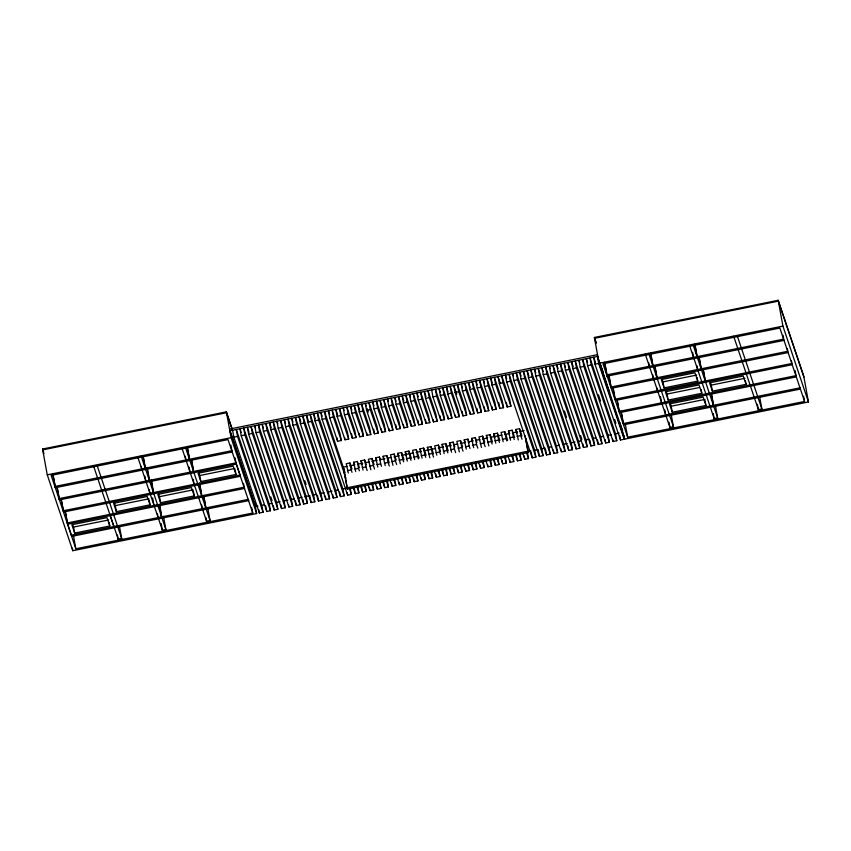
<?xml version="1.0" encoding="UTF-8"?>
<svg xmlns="http://www.w3.org/2000/svg" width="851" height="851" viewBox="0 0 851 851"><rect width="100%" height="100%" fill="white"/><g stroke="black" fill="none" stroke-linecap="round" stroke-linejoin="round"><path stroke-width="1.28" d="M254.502 501.93L256.619 513.547L72.792 550.714L47.252 474.837L42.55 449.02L226.377 411.852L232.238 429.266M594.381 337.453L778.208 300.286L803.748 376.163L808.45 401.98L624.623 439.148L599.093 363.271L594.381 337.453L596.051 342.432M42.71 449.881L226.536 412.714L231.972 428.883M229.515 429.074L597.232 354.729L598.668 363.42L624.187 439.244L620.485 439.988L594.977 364.164L593.721 357.282L595.392 362.249M47.252 474.837L231.089 437.68L256.619 513.547M233.844 437.18L237.546 436.435L263.065 512.249L259.364 513.004L233.844 437.18L232.589 430.298M241.237 435.68L244.939 434.935L270.458 510.76L266.757 511.504L241.237 435.68L239.982 428.798L241.237 432.531M248.63 434.191L252.332 433.446L277.851 509.26L274.15 510.015L248.63 434.191L247.375 427.308L249.056 432.276M256.023 432.691L259.725 431.946L285.245 507.77L281.543 508.515L256.023 432.691L254.768 425.808L255.608 428.298M263.416 431.202L267.118 430.457L292.638 506.271L288.936 507.026L263.416 431.202L262.161 424.319L263.416 428.042M270.809 429.702L274.511 428.957L300.031 504.781L296.329 505.526L270.809 429.702L269.554 422.819L271.235 427.787M278.203 428.213L281.904 427.457L307.424 503.281L303.722 504.037L278.203 428.213L276.947 421.319L277.788 423.809M285.596 426.713L289.297 425.968L314.817 501.792L311.115 502.537L285.596 426.713L284.34 419.83L285.596 423.564M292.989 425.223L296.691 424.468L322.21 500.292L318.508 501.048L292.989 425.223L291.733 418.33L292.989 422.064M300.382 423.724L304.084 422.979L329.603 498.803L325.901 499.548L300.382 423.724L299.126 416.841L300.807 421.809M307.775 422.234L311.477 421.479L336.996 497.303L333.294 498.058L307.775 422.234L306.52 415.341L308.615 421.564M314.955 420.777L318.657 420.032L344.166 495.856L340.474 496.601L314.955 420.777L313.7 413.894L315.37 418.862M322.135 416.171L320.88 412.448L322.135 419.33L325.827 418.586L345.91 478.241M329.699 417.798L333.401 417.054L341.294 440.52L337.602 441.265L329.699 417.798L328.443 410.916L329.699 414.618M337.092 416.299L340.794 415.554L348.687 439.02L344.995 439.776L337.092 416.299L335.837 409.416L337.507 414.363M344.474 414.809L348.165 414.065L356.069 437.531L352.367 438.286L344.474 414.809L343.219 407.927L344.049 410.395M351.846 413.32L355.537 412.575L363.441 436.042L359.739 436.786L351.846 413.32L350.591 406.438L351.835 410.139M359.218 411.831L362.909 411.086L370.813 434.553L367.111 435.297L359.218 411.831L357.963 404.948L359.622 409.884M366.59 410.342L370.291 409.597L378.184 433.063L374.483 433.808L366.59 410.342L365.334 403.459L366.164 405.927M373.961 408.852L377.663 408.097L385.556 431.574L381.865 432.319L373.961 408.852L372.706 401.959L373.951 405.672M381.333 407.363L385.035 406.608L392.928 430.085L389.237 430.829L381.333 407.363L380.078 400.47L381.748 405.416M388.705 405.863L392.407 405.119L400.3 428.585L396.609 429.34L388.705 405.863L387.45 398.981L388.29 401.449M396.087 404.374L399.779 403.629L407.682 427.096L403.98 427.851L396.087 404.374L394.832 397.491L396.077 401.193M403.459 402.885L407.15 402.14L415.054 425.606L411.352 426.351L403.459 402.885L402.204 396.002L403.863 400.938M410.831 401.395L414.522 400.651L422.426 424.117L418.724 424.862L410.831 401.395L409.576 394.513L410.405 396.981M418.203 399.906L421.905 399.162L429.798 422.628L426.106 423.373L418.203 399.906L416.947 393.024L418.192 396.726M425.574 398.417L429.276 397.662L437.169 421.139L433.478 421.883L425.574 398.417L424.319 391.524L425.989 396.47M432.946 396.928L436.648 396.172L444.541 419.649L440.85 420.394L432.946 396.928L431.691 390.035M440.329 395.428L444.02 394.683L451.924 418.149L448.222 418.905L440.329 395.428L439.073 388.545L440.318 392.258M447.7 393.939L451.392 393.194L459.295 416.66L455.593 417.415L447.7 393.939L446.445 387.056L448.105 392.003M455.072 392.449L458.763 391.705L466.667 415.171L462.965 415.916L455.072 392.449L453.817 385.567L456.732 394.215M462.444 390.96L466.146 390.215L474.039 413.682L470.348 414.426L462.444 390.96L461.189 384.078L462.433 387.779M469.816 389.471L473.518 388.726L481.411 412.192L477.719 412.937L469.816 389.471L468.561 382.588L470.231 387.524M477.188 387.982L480.889 387.226L488.782 410.703L485.091 411.448L477.188 387.982L475.932 381.088L477.188 384.801M484.57 386.492L488.261 385.737L496.165 409.214L492.463 409.959L484.57 386.492L483.315 379.599L484.559 383.312M491.942 384.992L495.633 384.248L503.537 407.714L499.835 408.469L491.942 384.992L490.687 378.11L492.346 383.056M499.314 383.503L503.005 382.759L510.908 406.225L507.207 406.98L499.314 383.503L498.058 376.621L500.133 382.801M506.685 382.014L510.387 381.269L535.896 457.093L532.205 457.838L506.685 382.014L505.43 375.131L506.685 378.855M513.866 380.567L517.557 379.812L543.076 455.636L539.385 456.391L513.866 380.567L512.61 373.674L513.44 376.163M521.035 379.11L524.737 378.365L550.257 454.189L546.555 454.934L521.035 379.11L519.78 372.227L521.035 375.961M528.428 377.621L532.13 376.876L557.65 452.689L553.948 453.445L528.428 377.621L527.173 370.738L528.854 375.706M535.822 376.121L539.523 375.376L565.043 451.2L561.341 451.945L535.822 376.121L534.566 369.238L535.822 372.972M543.225 374.631L546.916 373.887L572.436 449.7L568.734 450.456L543.225 374.631L541.97 367.749L543.215 371.472M550.618 373.132L554.309 372.387L579.829 448.211L576.127 448.956L550.618 373.132L549.363 366.249L550.193 368.738M558.011 371.642L561.703 370.887L587.222 446.711L583.52 447.466L558.011 371.642L556.756 364.749L558.011 368.483M565.404 370.142L569.096 369.398L594.615 445.222L590.913 445.967L565.404 370.142L564.149 363.26L565.404 366.994M572.797 368.653L576.489 367.898L602.008 443.722L598.306 444.477L572.797 368.653L571.542 361.76L573.212 366.738M580.191 367.153L583.882 366.409L609.401 442.233L605.699 442.977L580.191 367.153L578.935 360.271L579.765 362.76M587.584 365.664L591.275 364.909L616.794 440.733L613.092 441.488L587.584 365.664L586.328 358.771L587.584 362.505M594.977 364.164L598.668 363.42M599.093 363.271L782.92 326.103L808.45 401.98M54.996 486.442L231.887 450.679L232.312 451.924L55.421 487.687L52.73 473.964M606.827 374.876L783.718 339.113L783.037 335.368M607.252 376.121L784.143 340.357M57.049 487.389L59.091 498.622L235.982 462.859L240.503 476.262L63.612 512.025L61.144 499.558M59.091 498.622L59.517 499.856L236.408 464.093M788.239 352.527L611.348 388.29L609.071 375.812M198.943 473.167L199.74 475.539L234.865 468.444M662.184 379.503L662.982 381.886L696.65 375.078M235.972 474.464L233.163 466.146L198.038 473.241L200.836 481.57L235.972 474.464L235.089 469.646M697.746 381.099L694.948 372.781L661.28 379.589L664.078 387.907L697.746 381.099L697.086 377.493M63.197 510.791L240.078 475.028M615.443 400.459L792.334 364.696M114.077 502.047L115.279 505.622L148.946 498.814M158.68 494.303L159.477 496.686L193.145 489.878M665.876 390.492L667.078 394.056L699.448 387.513M710.479 382.737L711.287 385.12L744.944 378.312M351.974 469.039L349.942 462.987L346.24 463.731L348.314 473.039M355.686 471.55L353.622 462.242L357.314 461.497L359.356 467.55M363.058 470.06L360.994 460.753L364.685 460.008L366.313 464.848M374.1 464.572L372.057 458.519L368.366 459.263L370.845 469.784M377.812 467.082L375.738 457.774L379.44 457.03L380.248 459.444M385.184 465.593L383.11 456.285L386.811 455.53L389.258 462.795M396.215 460.093L394.183 454.04L390.481 454.796L392.96 465.306M400.332 463.816L397.864 453.296L401.555 452.551L404.002 459.817M407.299 461.114L405.236 451.807L408.927 451.062L411.373 458.327M419.149 458.04L416.299 449.573L412.607 450.317L414.682 459.625M422.053 458.136L419.979 448.828L423.681 448.083L426.117 455.338M429.829 457.849L427.351 447.339L431.053 446.594L433.499 453.849M440.456 451.147L438.425 445.094L434.723 445.85L436.797 455.157M444.169 453.657L442.105 444.36L445.796 443.605L448.243 450.87M451.541 452.168L449.477 442.86L453.168 442.116L454.796 446.956M462.582 446.679L460.54 440.627L456.849 441.371L459.327 451.892M466.295 449.19L464.22 439.882L467.922 439.137L469.135 442.765M473.667 447.7L471.592 438.393L475.294 437.648L476.922 442.488M484.698 442.212L482.666 436.159L478.964 436.903L481.443 447.413M488.814 445.924L486.346 435.414L490.038 434.659L492.484 441.924M495.782 443.222L493.718 433.925L497.41 433.17L499.856 440.435M507.632 440.158L504.781 431.68L501.09 432.425L503.154 441.733M510.536 440.244L508.462 430.936L512.164 430.191L514.6 437.457M518.312 439.967L515.834 429.447L519.535 428.702L521.971 435.967M150.042 504.834L147.234 496.516L113.577 503.324L116.374 511.642L150.042 504.834L149.159 500.016M194.241 495.899L191.443 487.58L157.775 494.388L160.584 502.707L194.241 495.899L193.368 491.08M701.841 393.279L699.043 384.95L665.376 391.758L668.173 400.076L701.841 393.279L701.181 389.662M746.04 384.333L743.242 376.014L709.585 382.822L712.383 391.141L746.04 384.333L745.38 380.727M347.134 466.348L343.23 467.135L347.442 489.102L528.29 452.53L525.705 438.329M349.74 465.816L354.941 464.763M357.548 464.242L362.749 463.189M365.345 462.657L369.249 461.87M371.855 461.348L377.057 460.295M379.663 459.763L384.865 458.71M387.471 458.189L391.375 457.402M393.97 456.87L399.183 455.817M401.778 455.296L413.49 452.923M416.096 452.402L421.298 451.349M423.904 450.828L435.606 448.456M438.212 447.924L443.414 446.881M446.02 446.35L451.221 445.296M453.828 444.775L457.732 443.988M460.327 443.456L465.54 442.403M468.135 441.882L473.347 440.829M475.943 440.297L479.847 439.51M482.453 438.988L487.655 437.935M490.261 437.403L501.973 435.042M504.569 434.51L509.77 433.457M512.376 432.936L517.578 431.882M520.184 431.351L524.088 430.563M65.016 510.483L67.293 522.961L244.184 487.197L244.599 488.442L67.708 524.205M796.43 376.865L619.539 412.629L617.262 400.151M347.495 470.624L351.197 469.869L352.016 472.294M354.878 469.135L358.569 468.38L359.388 470.805M362.249 467.635L365.941 466.891L367.164 470.529M369.621 466.146L373.312 465.401L374.536 469.029M376.993 464.657L380.695 463.912L381.503 466.327M384.365 463.167L388.067 462.423L389.29 466.05M391.737 461.678L395.438 460.934L396.662 464.561M399.119 460.189L402.81 459.434L403.629 461.859M406.491 458.7L410.182 457.944L411.001 460.37M413.863 457.2L417.554 456.455L418.373 458.88M421.234 455.71L424.936 454.966L425.745 457.391M428.606 454.221L432.308 453.477L433.531 457.104M435.978 452.732L439.68 451.987L440.499 454.402M443.36 451.243L447.052 450.498L447.871 452.913M450.732 449.753L454.423 448.998L455.647 452.636M458.104 448.264L461.795 447.509L463.018 451.147M465.476 446.764L469.178 446.02L469.986 448.445M472.848 445.275L476.549 444.53L477.773 448.158M480.219 443.786L483.921 443.041L485.144 446.669M487.602 442.297L491.293 441.552L492.112 443.967M494.974 440.807L498.665 440.063L499.484 442.477M502.345 439.318L506.037 438.563L506.856 440.988M509.717 437.829L513.419 437.074L514.227 439.499M517.089 436.329L520.791 435.584L522.014 439.222M72.356 523.493L73.558 527.056L108.683 519.95M669.971 402.661L671.173 406.225L704.841 399.417L705.936 405.448L672.279 412.256L669.471 403.927L703.139 397.119L705.936 405.448M109.779 525.982L106.981 517.653L71.856 524.759L74.654 533.077L109.779 525.982L109.119 522.365M71.388 535.13L248.279 499.367L248.694 500.611L71.803 536.375L67.293 522.961M800.11 387.801L623.219 423.564L620.943 411.086M800.525 389.035L623.634 424.798L621.358 412.32M346.995 487.793L527.854 451.221L528.29 452.53M257.97 506.143L255.364 506.675L229.834 430.787L597.551 356.441L609.688 392.524M237.546 436.435L236.291 429.542L261.81 505.366L264.459 504.834M268.363 504.047L272.256 503.26M276.16 502.462L280.053 501.675M283.947 500.888L287.851 500.101M290.446 499.58L294.35 498.792M298.244 498.005L302.148 497.218M304.743 496.686L309.934 495.633M312.54 495.112L316.434 494.325M320.338 493.537L324.231 492.75M328.135 491.963L332.028 491.176M334.624 490.644L338.528 489.857M342.421 489.07L346.325 488.283M528.226 451.498L530.833 450.977M533.428 450.456L537.321 449.668M541.225 448.871L545.119 448.083M524.737 378.365L523.482 371.483L549.001 447.307L551.618 446.775M555.522 445.988L559.415 445.201M563.309 444.413L567.213 443.626M571.106 442.828L575.01 442.041M577.606 441.52L581.499 440.733M585.403 439.946L589.296 439.159M593.2 438.371L595.796 437.839M600.997 436.786L603.593 436.265M607.486 435.478L611.39 434.691M615.284 433.904L619.188 433.116M252.736 513.015L228.025 439.605L51.145 475.369L75.845 548.778L252.736 513.015L251.79 507.856M804.567 401.449L779.867 328.039L602.976 363.803L627.676 437.212L804.567 401.449L803.621 396.289M322.135 419.33L347.655 495.154L351.346 494.41L350.091 487.517M353.208 487.57L355.239 493.623L358.931 492.867L357.686 485.985M360.579 486.07L362.611 492.123L366.313 491.378L365.058 484.496M367.951 484.581L369.983 490.633L373.685 489.889L372.632 484.155M375.323 483.091L377.355 489.144L381.057 488.4L380.014 482.655M382.695 481.602L384.737 487.655L388.428 486.91L387.173 480.017M390.066 480.113L392.109 486.166L395.8 485.421L394.545 478.528M397.449 478.624L399.481 484.676L403.172 483.921L402.129 478.188M404.821 477.134L406.852 483.187L410.554 482.432L409.501 476.698M412.192 475.635L414.224 481.687L417.926 480.943L416.671 474.06M419.564 474.145L421.596 480.198L425.298 479.453L424.043 472.571M426.936 472.656L428.978 478.709L432.67 477.964L431.627 472.22M434.308 471.167L436.35 477.22L440.041 476.475L438.999 470.731M441.69 469.678L443.722 475.73L447.413 474.986L446.158 468.093M449.062 468.188L451.094 474.241L454.796 473.486L453.54 466.603M456.434 466.699L458.466 472.741L462.167 471.997L461.114 466.263M463.806 465.199L465.837 471.252L469.539 470.507L468.497 464.774M471.177 463.71L473.22 469.763L476.911 469.018L475.656 462.136M478.549 462.221L480.592 468.273L484.283 467.529L483.028 460.646M485.921 460.731L487.963 466.784L491.655 466.04L490.612 460.295M493.303 459.242L495.335 465.295L499.037 464.55L497.984 458.806M500.675 457.753L502.707 463.806L506.409 463.05L505.154 456.168M508.047 456.264L510.079 462.306L513.781 461.561L512.525 454.679M515.419 454.764L517.461 460.816L521.152 460.072L520.11 454.338M522.791 453.275L524.833 459.327L528.524 458.583L527.482 452.849M803.897 377.014L778.367 301.148L594.541 338.315L596.211 343.293M737.583 336.815L761.858 408.927L758.358 409.629L733.679 336.273M692.959 344.506L717.648 417.862L714.159 418.564L689.884 346.453M648.76 353.442L673.449 426.798L669.95 427.5L645.271 354.154M597.647 355.963L598.487 358.452M600.168 363.43L603.093 372.142M619.73 422.373L622.666 431.085M597.413 356.537L622.517 431.117M614.635 419.426L615.89 423.16M598.455 394.821L600.551 401.034M580.595 435.606L581.85 439.339M564.415 411.001L566.511 417.213M526.492 452.53L528.524 458.583M515.834 429.447L517.057 433.074M519.121 454.019L521.152 460.072M508.462 430.936L509.281 433.361M511.738 455.508L513.781 461.561M504.366 456.998L506.409 463.05M493.718 433.925L494.942 437.552M496.995 458.498L499.037 464.55M486.346 435.414L487.155 437.829M489.623 459.987L491.655 466.04M482.251 461.476L484.283 467.529M471.592 438.393L472.411 440.818M474.879 462.965L476.911 469.018M464.22 439.882L465.04 442.307M467.497 464.455L469.539 470.507M460.125 465.944L462.167 471.997M449.477 442.86L450.7 446.498M452.753 467.433L454.796 473.486M442.105 444.36L442.914 446.775M445.381 468.933L447.413 474.986M438.01 470.422L440.041 476.475M427.351 447.339L428.574 450.966M430.638 471.911L432.67 477.964M419.979 448.828L420.798 451.253M423.266 473.401L425.298 479.453M415.884 474.89L417.926 480.943M405.236 451.807L406.459 455.445M408.512 476.379L410.554 482.432M397.864 453.296L398.672 455.721M401.14 477.879L403.172 483.921M393.768 479.368L395.8 485.421M366.994 408.395L368.249 412.097M383.11 456.285L383.929 458.7M386.397 480.858L388.428 486.91M375.738 457.774L376.557 460.189M379.025 482.347L381.057 488.4M371.642 483.836L373.685 489.889M360.994 460.753L362.218 464.391M364.271 485.325L366.313 491.378M353.622 462.242L354.431 464.667M356.899 486.815L358.931 492.867M345.07 472.603L324.571 411.693L325.827 418.586M349.25 488.187L351.346 494.41M304.839 480.741L306.094 484.464M270.799 496.91L272.054 500.643M230.355 431.553L255.055 504.951M185.784 448.381L210.048 520.493L206.559 521.195L181.869 447.839M141.16 456.072L165.849 529.428L162.36 530.13L138.085 458.019M97.376 466.252L121.64 538.364L118.151 539.066L93.461 465.72M110.215 515.61L113.896 526.535M42.55 449.02L43.965 453.615M795.1 370.632L796.015 375.631L619.124 411.395L617.071 400.161M791.462 360.962L791.919 363.462L615.028 399.225L612.975 387.992M787.366 348.793L787.813 351.282L610.933 387.045L608.88 375.823M778.208 300.286L782.92 326.103M759.581 396.449L762.06 410.044M757.39 404.299L758.56 410.746M715.372 405.384L717.85 418.979M711.287 385.12L712.383 391.141M711.532 394.087L713.351 404.076M711.34 394.098L713.393 405.331M713.244 413.575L714.361 419.681M703.575 370.993L704.936 378.482M702.926 368.504L705.202 380.993M699.245 357.58L701.064 367.558M699.054 357.59L701.107 368.813M695.15 345.41L696.969 355.388M694.735 344.166L697.012 356.643M696.926 365.781L697.607 369.525M692.608 352.357L693.512 357.356M671.173 406.225L672.279 412.256M671.173 414.32L673.652 427.915M667.078 394.056L668.173 400.076M662.982 381.886L664.078 387.907M668.982 422.17L670.163 428.627M664.791 409.98L665.695 414.98M655.047 366.515L657.089 377.748M660.461 396.566L661.599 402.8M654.855 366.526L656.898 377.759M650.717 353.091L652.77 364.324M657.046 388.141L657.504 390.63M650.526 353.101L652.802 365.579M652.728 374.717L653.408 378.461M648.632 362.547L649.313 366.292M625.325 424.298L627.676 437.212M623.921 435.276L624.623 439.148M622.932 432.361L624.187 439.244M613.167 387.982L615.209 399.215M619.656 435.404L620.485 439.988M604.742 362.388L607.401 376.982M604.561 362.398L606.986 375.738M616.794 440.733L615.539 433.85L590.02 358.026L591.275 364.909M612.677 439.19L613.092 441.488M609.401 442.233L608.146 435.35L582.627 359.526L583.882 366.409M605.072 439.531L605.699 442.977M602.008 443.722L600.753 436.84L575.233 361.015L576.489 367.898M597.476 439.882L598.306 444.477M594.615 445.222L593.36 438.339L567.84 362.515L569.096 369.398M589.871 440.233L590.913 445.967M587.222 446.711L585.967 439.829L560.447 364.005L561.703 370.887M582.892 444.02L583.52 447.466M579.829 448.211L578.574 441.329L553.054 365.505L554.309 372.387M575.297 444.371L576.127 448.956M572.436 449.7L571.181 442.818L545.661 366.994L546.916 373.887M567.904 445.86L568.734 450.456M565.043 451.2L563.788 444.318L538.268 368.494L539.523 375.376M560.713 448.509L561.139 450.796M557.65 452.689L556.394 445.807L530.875 369.983L532.13 376.876M553.32 449.998L553.948 453.445M549.001 447.307L550.257 454.189M545.512 449.2L546.555 454.934M543.076 455.636L541.821 448.754L516.302 372.929L517.557 379.812M538.13 449.498L539.385 456.391M535.896 457.093L534.641 450.211L509.132 374.387L510.387 381.269M531.162 452.104L532.205 457.838M525.024 435.733L527.854 451.221M519.535 428.702L520.791 435.584M524.205 455.891L524.833 459.327M510.908 406.225L509.653 399.342L501.75 375.876L503.005 382.759M512.164 430.191L513.419 437.074M516.621 456.232L517.461 460.816M506.377 402.385L507.207 406.98M503.537 407.714L502.281 400.832L494.378 377.365L495.633 384.248M504.781 431.68L506.037 438.563M509.664 460.019L510.079 462.306M498.792 402.725L499.835 408.469M496.165 409.214L494.91 402.321L487.006 378.855L488.261 385.737M497.41 433.17L498.665 440.063M502.079 460.359L502.707 463.806M491.835 406.512L492.463 409.959M488.782 410.703L487.527 403.81L479.634 380.344L480.889 387.226M490.038 434.659L491.293 441.552M494.495 460.699L495.335 465.295M484.251 406.852L485.091 411.448M481.411 412.192L480.155 405.31L472.262 381.833L473.518 388.726M482.666 436.159L483.921 443.041M487.549 464.486L487.963 466.784M476.879 408.352L477.719 412.937M474.039 413.682L472.784 406.799L464.891 383.333L466.146 390.215M475.294 437.648L476.549 444.53M479.964 464.827L480.592 468.273M469.72 410.99L470.348 414.426M466.667 415.171L465.412 408.289L457.508 384.822L458.763 391.705M467.922 439.137L469.178 446.02M472.379 465.178L473.22 469.763M462.136 411.331L462.965 415.916M459.295 416.66L458.04 409.778L450.136 386.311L451.392 393.194M460.54 440.627L461.795 447.509M465.423 468.965L465.837 471.252M455.179 415.118L455.593 417.415M451.924 418.149L450.668 411.267L442.765 387.801L444.02 394.683M453.168 442.116L454.423 448.998M457.838 469.305L458.466 472.741M447.594 415.458L448.222 418.905M444.541 419.649L443.286 412.756L435.393 389.29L436.648 396.172M445.796 443.605L447.052 450.498M450.253 469.646L451.094 474.241M440.01 415.799L440.85 420.394M437.169 421.139L435.914 414.246L428.021 390.779L429.276 397.662M438.425 445.094L439.68 451.987M442.68 469.986L443.722 475.73M433.053 419.586L433.478 421.883M429.798 422.628L428.542 415.745L420.649 392.268L421.905 399.162M431.053 446.594L432.308 453.477M435.723 473.773L436.35 477.22M425.479 419.926L426.106 423.373M422.426 424.117L421.171 417.235L413.267 393.768L414.522 400.651M423.681 448.083L424.936 454.966M428.138 474.124L428.978 478.709M417.894 420.277L418.724 424.862M415.054 425.606L413.799 418.724L405.895 395.258L407.15 402.14M416.299 449.573L417.554 456.455M421.181 477.9L421.596 480.198M410.31 420.617L411.352 426.351M407.682 427.096L406.427 420.213L398.523 396.747L399.779 403.629M408.927 451.062L410.182 457.944M413.597 478.251L414.224 481.687M403.353 424.404L403.98 427.851M400.3 428.585L399.045 421.702L391.152 398.236L392.407 405.119M401.555 452.551L402.81 459.434M406.012 478.592L406.852 483.187M395.768 424.745L396.609 429.34M392.928 430.085L391.673 423.192L383.78 399.725L385.035 406.608M394.183 454.04L395.438 460.934M399.066 482.379L399.481 484.676M388.811 428.532L389.237 430.829M385.556 431.574L384.301 424.681L376.408 401.215L377.663 408.097M386.811 455.53L388.067 462.423M391.481 482.719L392.109 486.166M381.237 428.872L381.865 432.319M378.184 433.063L376.929 426.181L369.036 402.704L370.291 409.597M379.44 457.03L380.695 463.912M383.897 483.06L384.737 487.655M373.653 429.223L374.483 433.808M370.813 434.553L369.557 427.67L361.654 404.204L362.909 411.086M372.057 458.519L373.312 465.401M376.94 486.846L377.355 489.144M366.696 433.01L367.111 435.297M363.441 436.042L362.186 429.159L354.282 405.693L355.537 412.575M364.685 460.008L365.941 466.891M369.355 487.197L369.983 490.633M359.111 433.35L359.739 436.786M356.069 437.531L354.814 430.649L346.91 407.182L348.165 414.065M357.314 461.497L358.569 468.38M361.771 487.538L362.611 492.123M351.527 433.691L352.367 438.286M348.687 439.02L347.431 432.138L339.538 408.671L340.794 415.554M349.942 462.987L351.197 469.869M354.197 487.878L355.239 493.623M344.581 437.478L344.995 439.776M341.294 440.52L340.038 433.638L332.145 410.161L333.401 417.054M343.676 468.444L347.442 489.102M347.229 492.857L347.655 495.154M336.975 437.829L337.602 441.265M344.166 495.856L342.91 488.974L317.402 413.15L318.657 420.032M339.634 492.016L340.474 496.601M336.996 497.303L335.741 490.421L310.221 414.597L311.477 421.479M332.667 494.612L333.294 498.058M329.603 498.803L328.348 491.921L302.828 416.096L304.084 422.979M325.273 496.101L325.901 499.548M322.21 500.292L320.955 493.41L295.435 417.586L296.691 424.468M317.466 495.303L318.508 501.048M314.817 501.792L313.562 494.91L288.042 419.086L289.297 425.968M310.072 496.803L311.115 502.537M307.424 503.281L306.169 496.399L280.649 420.575L281.904 427.457M302.882 499.441L303.722 504.037M300.031 504.781L298.775 497.899L273.256 422.075L274.511 428.957M295.488 500.941L296.329 505.526M292.638 506.271L291.382 499.388L265.863 423.564L267.118 430.457M288.521 504.728L288.936 507.026M285.245 507.77L283.989 500.888L258.47 425.064L259.725 431.946M280.915 505.079L281.543 508.515M277.851 509.26L276.596 502.377L251.077 426.553L252.332 433.446M273.309 505.42L274.15 510.015M270.458 510.76L269.203 503.877L243.684 428.053L244.939 434.935M265.714 505.771L266.757 511.504M261.81 505.366L263.065 512.249M258.736 509.558L259.364 513.004M243.492 483.453L244.184 487.197M235.078 457.859L235.982 462.859M226.377 411.852L231.089 437.68M230.866 445.094L232.046 451.541M207.772 508.004L210.25 521.61M203.932 496.718L206.208 509.196M199.74 475.539L200.836 481.57M203.751 496.729L205.793 507.962M199.613 483.294L201.655 494.527M205.878 517.451L206.761 522.312M199.421 483.304L201.698 495.782M201.623 504.92L202.304 508.664M191.645 460.2L193.241 468.944M191.454 460.21L193.507 471.443M187.326 446.786L189.145 456.764M187.135 446.796L189.411 459.274M193.198 479.326L194.113 484.325M189.103 467.156L190.018 472.145M185.231 456.232L185.912 459.976M163.466 516.344L166.051 530.545M159.477 496.686L160.584 502.707M159.733 505.654L161.552 515.642M159.541 505.664L161.594 516.897M161.147 523.503L162.562 531.247M151.542 481.315L153.137 490.048M157.414 513.855L158.095 517.599M151.127 480.07L153.403 492.548M147.212 467.89L149.265 479.124M147.032 467.901L149.297 480.379M152.637 497.941L153.999 505.43M143.574 458.221L145.393 468.199M149.223 489.516L149.904 493.261M143.159 456.976L145.202 468.21M144.904 476.092L145.808 481.092M141.255 466.422L141.713 468.912M119.374 525.886L121.853 539.481M115.279 505.622L116.374 511.642M117.417 535.024L118.353 540.183M73.558 527.056L74.654 533.077M73.494 535.875L75.845 548.778M72.324 548.129L72.792 550.714M65.208 510.472L67.25 521.706M61.336 499.548L63.155 509.536M57.24 487.378L59.517 499.856M52.911 473.964L55.421 487.687"/></g></svg>
